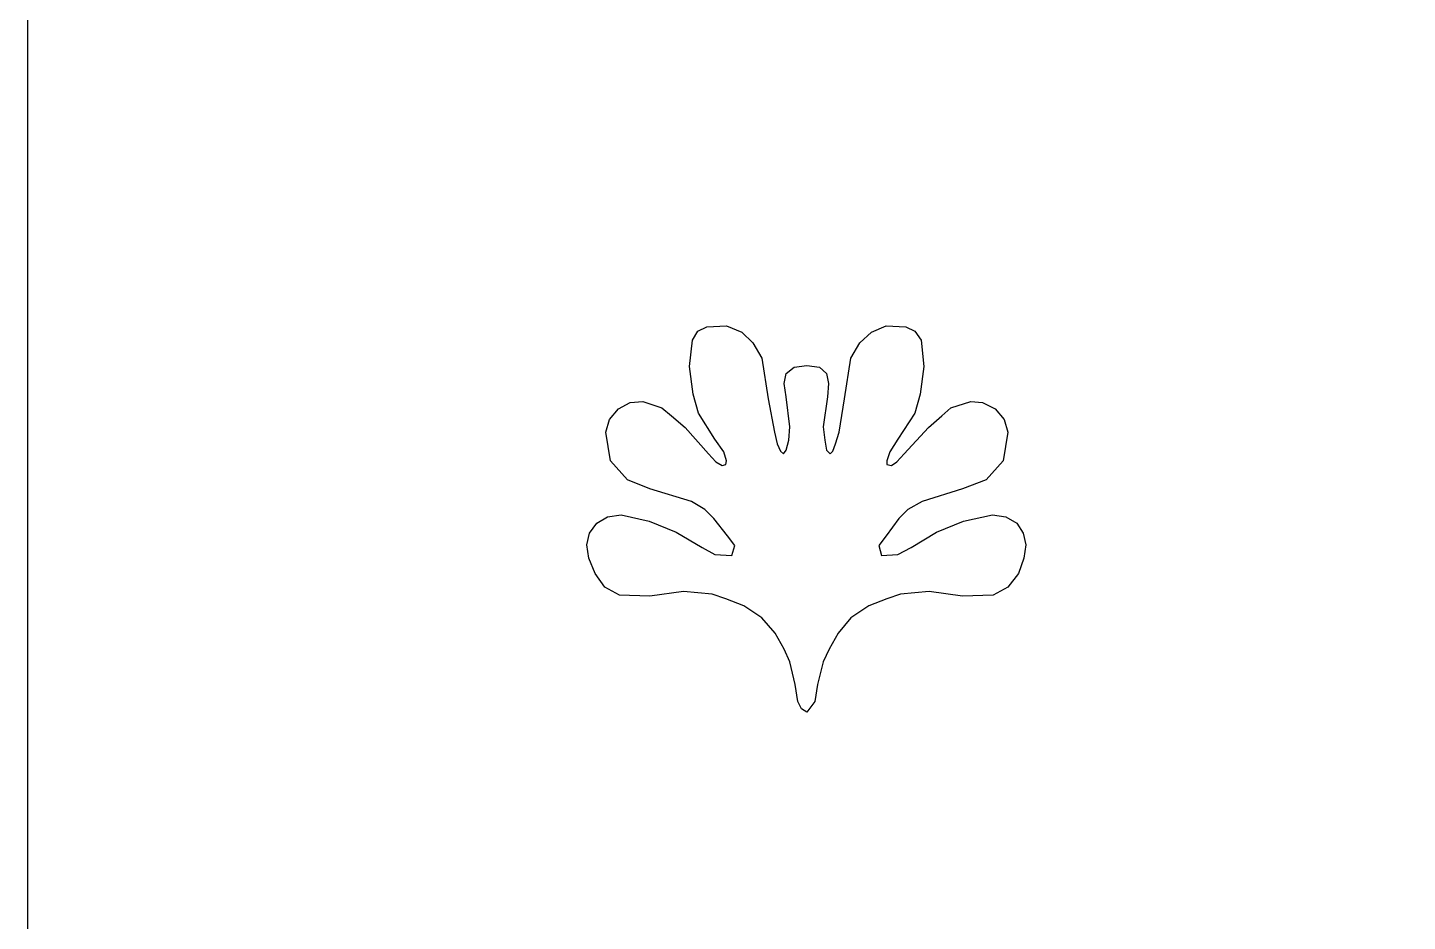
# Model space of a CAD drawing. Header units: centimetres. Extents: x -20.1 to -13.7, y -3.2 to 9.
# Drawn here: x -20.056 to -16.87, y 0.831 to 2.895 of the extents above; entities that cross this region are included whole.
import ezdxf

# ---------------------------------------------------------------- set-up
doc = ezdxf.new("R2010")
doc.units = ezdxf.units.CM
doc.header["$MEASUREMENT"] = 0
doc.layers.add('layer 1', color=7, linetype='Continuous')

msp = doc.modelspace()

# ---------------------------------------------------------------- linework, layer by layer
at = {"layer": 'layer 1', "color": 250}
for points, knots in [([(-20.05563, -3.2112), (-20.05563, -3.2112), (-20.05563, 9.00077), (-20.05563, 9.00077), (-20.05563, 9.00077), (-20.05563, 9.00077), (-13.68419, 9.00077), (-13.68419, 9.00077), (-13.68419, 9.00077), (-13.68419, 9.00077), (-13.68419, -3.2112), (-13.68419, -3.2112), (-13.68419, -3.2112), (-13.68419, -3.2112), (-20.05563, -3.2112), (-20.05563, -3.2112)], [0, 0, 0, 0, 0.2, 0.2, 0.2, 0.2, 0.4, 0.4, 0.4, 0.4, 0.6, 0.6, 0.6, 0.6, 1, 1, 1, 1]), ([(-18.25663, 1.31347), (-18.25663, 1.31347), (-18.23792, 1.33842), (-18.23792, 1.33842), (-18.23792, 1.33842), (-18.23792, 1.33842), (-18.23165, 1.37797), (-18.23165, 1.37797), (-18.23165, 1.37797), (-18.23165, 1.37797), (-18.21918, 1.42999), (-18.21918, 1.42999), (-18.21918, 1.42999), (-18.21918, 1.42999), (-18.20461, 1.45911), (-18.20461, 1.45911), (-18.20461, 1.45911), (-18.20461, 1.45911), (-18.18381, 1.49657), (-18.18381, 1.49657), (-18.18381, 1.49657), (-18.18381, 1.49657), (-18.15468, 1.53194), (-18.15468, 1.53194), (-18.15468, 1.53194), (-18.15468, 1.53194), (-18.11308, 1.55897), (-18.11308, 1.55897), (-18.11308, 1.55897), (-18.11308, 1.55897), (-18.07147, 1.57563), (-18.07147, 1.57563), (-18.07147, 1.57563), (-18.07147, 1.57563), (-18.04026, 1.58602), (-18.04026, 1.58602), (-18.04026, 1.58602), (-18.04026, 1.58602), (-17.9737, 1.59228), (-17.9737, 1.59228), (-17.9737, 1.59228), (-17.9737, 1.59228), (-17.89674, 1.58187), (-17.89674, 1.58187), (-17.89674, 1.58187), (-17.89674, 1.58187), (-17.826, 1.58396), (-17.826, 1.58396), (-17.826, 1.58396), (-17.826, 1.58396), (-17.7927, 1.60267), (-17.7927, 1.60267), (-17.7927, 1.60267), (-17.7927, 1.60267), (-17.76775, 1.63389), (-17.76775, 1.63389), (-17.76775, 1.63389), (-17.76775, 1.63389), (-17.75524, 1.66925), (-17.75524, 1.66925), (-17.75524, 1.66925), (-17.75524, 1.66925), (-17.75109, 1.70047), (-17.75109, 1.70047), (-17.75109, 1.70047), (-17.75109, 1.70047), (-17.75733, 1.72751), (-17.75733, 1.72751), (-17.75733, 1.72751), (-17.75733, 1.72751), (-17.77189, 1.7504), (-17.77189, 1.7504), (-17.77189, 1.7504), (-17.77189, 1.7504), (-17.79687, 1.76497), (-17.79687, 1.76497), (-17.79687, 1.76497), (-17.79687, 1.76497), (-17.82806, 1.76914), (-17.82806, 1.76914), (-17.82806, 1.76914), (-17.82806, 1.76914), (-17.89464, 1.75458), (-17.89464, 1.75458), (-17.89464, 1.75458), (-17.89464, 1.75458), (-17.95705, 1.7296), (-17.95705, 1.7296), (-17.95705, 1.7296), (-17.95705, 1.7296), (-18.01531, 1.69424), (-18.01531, 1.69424), (-18.01531, 1.69424), (-18.01531, 1.69424), (-18.04653, 1.67758), (-18.04653, 1.67758), (-18.04653, 1.67758), (-18.04653, 1.67758), (-18.08395, 1.67549), (-18.08395, 1.67549), (-18.08395, 1.67549), (-18.08395, 1.67549), (-18.09019, 1.69838), (-18.09019, 1.69838), (-18.09019, 1.69838), (-18.09019, 1.69838), (-18.07357, 1.72127), (-18.07357, 1.72127), (-18.07357, 1.72127), (-18.07357, 1.72127), (-18.04444, 1.76082), (-18.04444, 1.76082), (-18.04444, 1.76082), (-18.04444, 1.76082), (-18.02364, 1.78162), (-18.02364, 1.78162), (-18.02364, 1.78162), (-18.02364, 1.78162), (-17.99033, 1.80033), (-17.99033, 1.80033), (-17.99033, 1.80033), (-17.99033, 1.80033), (-17.89674, 1.82946), (-17.89674, 1.82946), (-17.89674, 1.82946), (-17.89674, 1.82946), (-17.84263, 1.85029), (-17.84263, 1.85029), (-17.84263, 1.85029), (-17.84263, 1.85029), (-17.80311, 1.89399), (-17.80311, 1.89399), (-17.80311, 1.89399), (-17.80311, 1.89399), (-17.7927, 1.96054), (-17.7927, 1.96054), (-17.7927, 1.96054), (-17.7927, 1.96054), (-17.80102, 1.9897), (-17.80102, 1.9897), (-17.80102, 1.9897), (-17.80102, 1.9897), (-17.82182, 2.01464), (-17.82182, 2.01464), (-17.82182, 2.01464), (-17.82182, 2.01464), (-17.85095, 2.02921), (-17.85095, 2.02921), (-17.85095, 2.02921), (-17.85095, 2.02921), (-17.87799, 2.0313), (-17.87799, 2.0313), (-17.87799, 2.0313), (-17.87799, 2.0313), (-17.92378, 2.01674), (-17.92378, 2.01674), (-17.92378, 2.01674), (-17.92378, 2.01674), (-17.94458, 1.99799), (-17.94458, 1.99799), (-17.94458, 1.99799), (-17.94458, 1.99799), (-17.97577, 1.97096), (-17.97577, 1.97096), (-17.97577, 1.97096), (-17.97577, 1.97096), (-18.03196, 1.91061), (-18.03196, 1.91061), (-18.03196, 1.91061), (-18.03196, 1.91061), (-18.04858, 1.89189), (-18.04858, 1.89189), (-18.04858, 1.89189), (-18.04858, 1.89189), (-18.06106, 1.88357), (-18.06106, 1.88357), (-18.06106, 1.88357), (-18.06106, 1.88357), (-18.07147, 1.88566), (-18.07147, 1.88566), (-18.07147, 1.88566), (-18.07147, 1.88566), (-18.07147, 1.89399), (-18.07147, 1.89399), (-18.07147, 1.89399), (-18.07147, 1.89399), (-18.06524, 1.91479), (-18.06524, 1.91479), (-18.06524, 1.91479), (-18.06524, 1.91479), (-18.04653, 1.94391), (-18.04653, 1.94391), (-18.04653, 1.94391), (-18.04653, 1.94391), (-18.00698, 2.00426), (-18.00698, 2.00426), (-18.00698, 2.00426), (-18.00698, 2.00426), (-17.99451, 2.04796), (-17.99451, 2.04796), (-17.99451, 2.04796), (-17.99451, 2.04796), (-17.98618, 2.11245), (-17.98618, 2.11245), (-17.98618, 2.11245), (-17.98618, 2.11245), (-17.99242, 2.1728), (-17.99242, 2.1728), (-17.99242, 2.1728), (-17.99242, 2.1728), (-18.00698, 2.1936), (-18.00698, 2.1936), (-18.00698, 2.1936), (-18.00698, 2.1936), (-18.02778, 2.20398), (-18.02778, 2.20398), (-18.02778, 2.20398), (-18.02778, 2.20398), (-18.07357, 2.20607), (-18.07357, 2.20607), (-18.07357, 2.20607), (-18.07357, 2.20607), (-18.10685, 2.1915), (-18.10685, 2.1915), (-18.10685, 2.1915), (-18.10685, 2.1915), (-18.13388, 2.16653), (-18.13388, 2.16653), (-18.13388, 2.16653), (-18.13388, 2.16653), (-18.15468, 2.13116), (-18.15468, 2.13116), (-18.15468, 2.13116), (-18.15468, 2.13116), (-18.16925, 2.03754), (-18.16925, 2.03754), (-18.16925, 2.03754), (-18.16925, 2.03754), (-18.18175, 1.96054), (-18.18175, 1.96054), (-18.18175, 1.96054), (-18.18175, 1.96054), (-18.19005, 1.9335), (-18.19005, 1.9335), (-18.19005, 1.9335), (-18.19005, 1.9335), (-18.19628, 1.91685), (-18.19628, 1.91685), (-18.19628, 1.91685), (-18.19628, 1.91685), (-18.20255, 1.91061), (-18.20255, 1.91061), (-18.20255, 1.91061), (-18.20255, 1.91061), (-18.21085, 1.91894), (-18.21085, 1.91894), (-18.21085, 1.91894), (-18.21085, 1.91894), (-18.21503, 1.94183), (-18.21503, 1.94183), (-18.21503, 1.94183), (-18.21503, 1.94183), (-18.21918, 1.97305), (-18.21918, 1.97305), (-18.21918, 1.97305), (-18.21918, 1.97305), (-18.20879, 2.04169), (-18.20879, 2.04169), (-18.20879, 2.04169), (-18.20879, 2.04169), (-18.2067, 2.07291), (-18.2067, 2.07291), (-18.2067, 2.07291), (-18.2067, 2.07291), (-18.21085, 2.0958), (-18.21085, 2.0958), (-18.21085, 2.0958), (-18.21085, 2.0958), (-18.2275, 2.11036), (-18.2275, 2.11036), (-18.2275, 2.11036), (-18.2275, 2.11036), (-18.25663, 2.11454), (-18.25663, 2.11454), (-18.25663, 2.11454), (-18.25663, 2.11454), (-18.28576, 2.11036), (-18.28576, 2.11036), (-18.28576, 2.11036), (-18.28576, 2.11036), (-18.30447, 2.0958), (-18.30447, 2.0958), (-18.30447, 2.0958), (-18.30447, 2.0958), (-18.30865, 2.07291), (-18.30865, 2.07291), (-18.30865, 2.07291), (-18.30865, 2.07291), (-18.30447, 2.04169), (-18.30447, 2.04169), (-18.30447, 2.04169), (-18.30447, 2.04169), (-18.29614, 1.97305), (-18.29614, 1.97305), (-18.29614, 1.97305), (-18.29614, 1.97305), (-18.29824, 1.94183), (-18.29824, 1.94183), (-18.29824, 1.94183), (-18.29824, 1.94183), (-18.30447, 1.91894), (-18.30447, 1.91894), (-18.30447, 1.91894), (-18.30447, 1.91894), (-18.31071, 1.91061), (-18.31071, 1.91061), (-18.31071, 1.91061), (-18.31071, 1.91061), (-18.31695, 1.91685), (-18.31695, 1.91685), (-18.31695, 1.91685), (-18.31695, 1.91685), (-18.32528, 1.9335), (-18.32528, 1.9335), (-18.32528, 1.9335), (-18.32528, 1.9335), (-18.33152, 1.96054), (-18.33152, 1.96054), (-18.33152, 1.96054), (-18.33152, 1.96054), (-18.34608, 2.03754), (-18.34608, 2.03754), (-18.34608, 2.03754), (-18.34608, 2.03754), (-18.36064, 2.13116), (-18.36064, 2.13116), (-18.36064, 2.13116), (-18.36064, 2.13116), (-18.38144, 2.16653), (-18.38144, 2.16653), (-18.38144, 2.16653), (-18.38144, 2.16653), (-18.40642, 2.1915), (-18.40642, 2.1915), (-18.40642, 2.1915), (-18.40642, 2.1915), (-18.44179, 2.20607), (-18.44179, 2.20607), (-18.44179, 2.20607), (-18.44179, 2.20607), (-18.48757, 2.20398), (-18.48757, 2.20398), (-18.48757, 2.20398), (-18.48757, 2.20398), (-18.50838, 2.1936), (-18.50838, 2.1936), (-18.50838, 2.1936), (-18.50838, 2.1936), (-18.52085, 2.1728), (-18.52085, 2.1728), (-18.52085, 2.1728), (-18.52085, 2.1728), (-18.52708, 2.11245), (-18.52708, 2.11245), (-18.52708, 2.11245), (-18.52708, 2.11245), (-18.51876, 2.04796), (-18.51876, 2.04796), (-18.51876, 2.04796), (-18.51876, 2.04796), (-18.50628, 2.00426), (-18.50628, 2.00426), (-18.50628, 2.00426), (-18.50628, 2.00426), (-18.46883, 1.94391), (-18.46883, 1.94391), (-18.46883, 1.94391), (-18.46883, 1.94391), (-18.44803, 1.91479), (-18.44803, 1.91479), (-18.44803, 1.91479), (-18.44803, 1.91479), (-18.44179, 1.89399), (-18.44179, 1.89399), (-18.44179, 1.89399), (-18.44179, 1.89399), (-18.44388, 1.88566), (-18.44388, 1.88566), (-18.44388, 1.88566), (-18.44388, 1.88566), (-18.45218, 1.88357), (-18.45218, 1.88357), (-18.45218, 1.88357), (-18.45218, 1.88357), (-18.46674, 1.89189), (-18.46674, 1.89189), (-18.46674, 1.89189), (-18.46674, 1.89189), (-18.4834, 1.91061), (-18.4834, 1.91061), (-18.4834, 1.91061), (-18.4834, 1.91061), (-18.53747, 1.97096), (-18.53747, 1.97096), (-18.53747, 1.97096), (-18.53747, 1.97096), (-18.56869, 1.99799), (-18.56869, 1.99799), (-18.56869, 1.99799), (-18.56869, 1.99799), (-18.59158, 2.01674), (-18.59158, 2.01674), (-18.59158, 2.01674), (-18.59158, 2.01674), (-18.63527, 2.0313), (-18.63527, 2.0313), (-18.63527, 2.0313), (-18.63527, 2.0313), (-18.6644, 2.02921), (-18.6644, 2.02921), (-18.6644, 2.02921), (-18.6644, 2.02921), (-18.69144, 2.01464), (-18.69144, 2.01464), (-18.69144, 2.01464), (-18.69144, 2.01464), (-18.71224, 1.9897), (-18.71224, 1.9897), (-18.71224, 1.9897), (-18.71224, 1.9897), (-18.72057, 1.96054), (-18.72057, 1.96054), (-18.72057, 1.96054), (-18.72057, 1.96054), (-18.71015, 1.89399), (-18.71015, 1.89399), (-18.71015, 1.89399), (-18.71015, 1.89399), (-18.67064, 1.85029), (-18.67064, 1.85029), (-18.67064, 1.85029), (-18.67064, 1.85029), (-18.61862, 1.82946), (-18.61862, 1.82946), (-18.61862, 1.82946), (-18.61862, 1.82946), (-18.52294, 1.80033), (-18.52294, 1.80033), (-18.52294, 1.80033), (-18.52294, 1.80033), (-18.49172, 1.78162), (-18.49172, 1.78162), (-18.49172, 1.78162), (-18.49172, 1.78162), (-18.47092, 1.76082), (-18.47092, 1.76082), (-18.47092, 1.76082), (-18.47092, 1.76082), (-18.4397, 1.72127), (-18.4397, 1.72127), (-18.4397, 1.72127), (-18.4397, 1.72127), (-18.42308, 1.69838), (-18.42308, 1.69838), (-18.42308, 1.69838), (-18.42308, 1.69838), (-18.42932, 1.67549), (-18.42932, 1.67549), (-18.42932, 1.67549), (-18.42932, 1.67549), (-18.46883, 1.67758), (-18.46883, 1.67758), (-18.46883, 1.67758), (-18.46883, 1.67758), (-18.49795, 1.69424), (-18.49795, 1.69424), (-18.49795, 1.69424), (-18.49795, 1.69424), (-18.5583, 1.7296), (-18.5583, 1.7296), (-18.5583, 1.7296), (-18.5583, 1.7296), (-18.62071, 1.75458), (-18.62071, 1.75458), (-18.62071, 1.75458), (-18.62071, 1.75458), (-18.68521, 1.76914), (-18.68521, 1.76914), (-18.68521, 1.76914), (-18.68521, 1.76914), (-18.71639, 1.76497), (-18.71639, 1.76497), (-18.71639, 1.76497), (-18.71639, 1.76497), (-18.74137, 1.7504), (-18.74137, 1.7504), (-18.74137, 1.7504), (-18.74137, 1.7504), (-18.75799, 1.72751), (-18.75799, 1.72751), (-18.75799, 1.72751), (-18.75799, 1.72751), (-18.76426, 1.70047), (-18.76426, 1.70047), (-18.76426, 1.70047), (-18.76426, 1.70047), (-18.76008, 1.66925), (-18.76008, 1.66925), (-18.76008, 1.66925), (-18.76008, 1.66925), (-18.74552, 1.63389), (-18.74552, 1.63389), (-18.74552, 1.63389), (-18.74552, 1.63389), (-18.72263, 1.60267), (-18.72263, 1.60267), (-18.72263, 1.60267), (-18.72263, 1.60267), (-18.68935, 1.58396), (-18.68935, 1.58396), (-18.68935, 1.58396), (-18.68935, 1.58396), (-18.61862, 1.58187), (-18.61862, 1.58187), (-18.61862, 1.58187), (-18.61862, 1.58187), (-18.54165, 1.59228), (-18.54165, 1.59228), (-18.54165, 1.59228), (-18.54165, 1.59228), (-18.47507, 1.58602), (-18.47507, 1.58602), (-18.47507, 1.58602), (-18.47507, 1.58602), (-18.44388, 1.57563), (-18.44388, 1.57563), (-18.44388, 1.57563), (-18.44388, 1.57563), (-18.40228, 1.55897), (-18.40228, 1.55897), (-18.40228, 1.55897), (-18.40228, 1.55897), (-18.36064, 1.53194), (-18.36064, 1.53194), (-18.36064, 1.53194), (-18.36064, 1.53194), (-18.32945, 1.49657), (-18.32945, 1.49657), (-18.32945, 1.49657), (-18.32945, 1.49657), (-18.30865, 1.45911), (-18.30865, 1.45911), (-18.30865, 1.45911), (-18.30865, 1.45911), (-18.29614, 1.42999), (-18.29614, 1.42999), (-18.29614, 1.42999), (-18.29614, 1.42999), (-18.28368, 1.37797), (-18.28368, 1.37797), (-18.28368, 1.37797), (-18.28368, 1.37797), (-18.27744, 1.33842), (-18.27744, 1.33842), (-18.27744, 1.33842), (-18.27744, 1.33842), (-18.26911, 1.32177), (-18.26911, 1.32177), (-18.26911, 1.32177), (-18.26911, 1.32177), (-18.25663, 1.31347), (-18.25663, 1.31347)], [0, 0, 0, 0, 0.0069444, 0.0069444, 0.0069444, 0.0069444, 0.0138889, 0.0138889, 0.0138889, 0.0138889, 0.0208333, 0.0208333, 0.0208333, 0.0208333, 0.0277778, 0.0277778, 0.0277778, 0.0277778, 0.0347222, 0.0347222, 0.0347222, 0.0347222, 0.0416667, 0.0416667, 0.0416667, 0.0416667, 0.0486111, 0.0486111, 0.0486111, 0.0486111, 0.0555556, 0.0555556, 0.0555556, 0.0555556, 0.0625, 0.0625, 0.0625, 0.0625, 0.0694444, 0.0694444, 0.0694444, 0.0694444, 0.0763889, 0.0763889, 0.0763889, 0.0763889, 0.0833333, 0.0833333, 0.0833333, 0.0833333, 0.0902778, 0.0902778, 0.0902778, 0.0902778, 0.0972222, 0.0972222, 0.0972222, 0.0972222, 0.1041667, 0.1041667, 0.1041667, 0.1041667, 0.1111111, 0.1111111, 0.1111111, 0.1111111, 0.1180556, 0.1180556, 0.1180556, 0.1180556, 0.125, 0.125, 0.125, 0.125, 0.1319444, 0.1319444, 0.1319444, 0.1319444, 0.1388889, 0.1388889, 0.1388889, 0.1388889, 0.1458333, 0.1458333, 0.1458333, 0.1458333, 0.1527778, 0.1527778, 0.1527778, 0.1527778, 0.1597222, 0.1597222, 0.1597222, 0.1597222, 0.1666667, 0.1666667, 0.1666667, 0.1666667, 0.1736111, 0.1736111, 0.1736111, 0.1736111, 0.1805556, 0.1805556, 0.1805556, 0.1805556, 0.1875, 0.1875, 0.1875, 0.1875, 0.1944444, 0.1944444, 0.1944444, 0.1944444, 0.2013889, 0.2013889, 0.2013889, 0.2013889, 0.2083333, 0.2083333, 0.2083333, 0.2083333, 0.2152778, 0.2152778, 0.2152778, 0.2152778, 0.2222222, 0.2222222, 0.2222222, 0.2222222, 0.2291667, 0.2291667, 0.2291667, 0.2291667, 0.2361111, 0.2361111, 0.2361111, 0.2361111, 0.2430556, 0.2430556, 0.2430556, 0.2430556, 0.25, 0.25, 0.25, 0.25, 0.2569444, 0.2569444, 0.2569444, 0.2569444, 0.2638889, 0.2638889, 0.2638889, 0.2638889, 0.2708333, 0.2708333, 0.2708333, 0.2708333, 0.2777778, 0.2777778, 0.2777778, 0.2777778, 0.2847222, 0.2847222, 0.2847222, 0.2847222, 0.2916667, 0.2916667, 0.2916667, 0.2916667, 0.2986111, 0.2986111, 0.2986111, 0.2986111, 0.3055556, 0.3055556, 0.3055556, 0.3055556, 0.3125, 0.3125, 0.3125, 0.3125, 0.3194444, 0.3194444, 0.3194444, 0.3194444, 0.3263889, 0.3263889, 0.3263889, 0.3263889, 0.3333333, 0.3333333, 0.3333333, 0.3333333, 0.3402778, 0.3402778, 0.3402778, 0.3402778, 0.3472222, 0.3472222, 0.3472222, 0.3472222, 0.3541667, 0.3541667, 0.3541667, 0.3541667, 0.3611111, 0.3611111, 0.3611111, 0.3611111, 0.3680556, 0.3680556, 0.3680556, 0.3680556, 0.375, 0.375, 0.375, 0.375, 0.3819444, 0.3819444, 0.3819444, 0.3819444, 0.3888889, 0.3888889, 0.3888889, 0.3888889, 0.3958333, 0.3958333, 0.3958333, 0.3958333, 0.4027778, 0.4027778, 0.4027778, 0.4027778, 0.4097222, 0.4097222, 0.4097222, 0.4097222, 0.4166667, 0.4166667, 0.4166667, 0.4166667, 0.4236111, 0.4236111, 0.4236111, 0.4236111, 0.4305556, 0.4305556, 0.4305556, 0.4305556, 0.4375, 0.4375, 0.4375, 0.4375, 0.4444444, 0.4444444, 0.4444444, 0.4444444, 0.4513889, 0.4513889, 0.4513889, 0.4513889, 0.4583333, 0.4583333, 0.4583333, 0.4583333, 0.4652778, 0.4652778, 0.4652778, 0.4652778, 0.4722222, 0.4722222, 0.4722222, 0.4722222, 0.4791667, 0.4791667, 0.4791667, 0.4791667, 0.4861111, 0.4861111, 0.4861111, 0.4861111, 0.4930556, 0.4930556, 0.4930556, 0.4930556, 0.5, 0.5, 0.5, 0.5, 0.5069444, 0.5069444, 0.5069444, 0.5069444, 0.5138889, 0.5138889, 0.5138889, 0.5138889, 0.5208333, 0.5208333, 0.5208333, 0.5208333, 0.5277778, 0.5277778, 0.5277778, 0.5277778, 0.5347222, 0.5347222, 0.5347222, 0.5347222, 0.5416667, 0.5416667, 0.5416667, 0.5416667, 0.5486111, 0.5486111, 0.5486111, 0.5486111, 0.5555556, 0.5555556, 0.5555556, 0.5555556, 0.5625, 0.5625, 0.5625, 0.5625, 0.5694444, 0.5694444, 0.5694444, 0.5694444, 0.5763889, 0.5763889, 0.5763889, 0.5763889, 0.5833333, 0.5833333, 0.5833333, 0.5833333, 0.5902778, 0.5902778, 0.5902778, 0.5902778, 0.5972222, 0.5972222, 0.5972222, 0.5972222, 0.6041667, 0.6041667, 0.6041667, 0.6041667, 0.6111111, 0.6111111, 0.6111111, 0.6111111, 0.6180556, 0.6180556, 0.6180556, 0.6180556, 0.625, 0.625, 0.625, 0.625, 0.6319444, 0.6319444, 0.6319444, 0.6319444, 0.6388889, 0.6388889, 0.6388889, 0.6388889, 0.6458333, 0.6458333, 0.6458333, 0.6458333, 0.6527778, 0.6527778, 0.6527778, 0.6527778, 0.6597222, 0.6597222, 0.6597222, 0.6597222, 0.6666667, 0.6666667, 0.6666667, 0.6666667, 0.6736111, 0.6736111, 0.6736111, 0.6736111, 0.6805556, 0.6805556, 0.6805556, 0.6805556, 0.6875, 0.6875, 0.6875, 0.6875, 0.6944444, 0.6944444, 0.6944444, 0.6944444, 0.7013889, 0.7013889, 0.7013889, 0.7013889, 0.7083333, 0.7083333, 0.7083333, 0.7083333, 0.7152778, 0.7152778, 0.7152778, 0.7152778, 0.7222222, 0.7222222, 0.7222222, 0.7222222, 0.7291667, 0.7291667, 0.7291667, 0.7291667, 0.7361111, 0.7361111, 0.7361111, 0.7361111, 0.7430556, 0.7430556, 0.7430556, 0.7430556, 0.75, 0.75, 0.75, 0.75, 0.7569444, 0.7569444, 0.7569444, 0.7569444, 0.7638889, 0.7638889, 0.7638889, 0.7638889, 0.7708333, 0.7708333, 0.7708333, 0.7708333, 0.7777778, 0.7777778, 0.7777778, 0.7777778, 0.7847222, 0.7847222, 0.7847222, 0.7847222, 0.7916667, 0.7916667, 0.7916667, 0.7916667, 0.7986111, 0.7986111, 0.7986111, 0.7986111, 0.8055556, 0.8055556, 0.8055556, 0.8055556, 0.8125, 0.8125, 0.8125, 0.8125, 0.8194444, 0.8194444, 0.8194444, 0.8194444, 0.8263889, 0.8263889, 0.8263889, 0.8263889, 0.8333333, 0.8333333, 0.8333333, 0.8333333, 0.8402778, 0.8402778, 0.8402778, 0.8402778, 0.8472222, 0.8472222, 0.8472222, 0.8472222, 0.8541667, 0.8541667, 0.8541667, 0.8541667, 0.8611111, 0.8611111, 0.8611111, 0.8611111, 0.8680556, 0.8680556, 0.8680556, 0.8680556, 0.875, 0.875, 0.875, 0.875, 0.8819444, 0.8819444, 0.8819444, 0.8819444, 0.8888889, 0.8888889, 0.8888889, 0.8888889, 0.8958333, 0.8958333, 0.8958333, 0.8958333, 0.9027778, 0.9027778, 0.9027778, 0.9027778, 0.9097222, 0.9097222, 0.9097222, 0.9097222, 0.9166667, 0.9166667, 0.9166667, 0.9166667, 0.9236111, 0.9236111, 0.9236111, 0.9236111, 0.9305556, 0.9305556, 0.9305556, 0.9305556, 0.9375, 0.9375, 0.9375, 0.9375, 0.9444444, 0.9444444, 0.9444444, 0.9444444, 0.9513889, 0.9513889, 0.9513889, 0.9513889, 0.9583333, 0.9583333, 0.9583333, 0.9583333, 0.9652778, 0.9652778, 0.9652778, 0.9652778, 0.9722222, 0.9722222, 0.9722222, 0.9722222, 0.9791667, 0.9791667, 0.9791667, 0.9791667, 0.9861111, 0.9861111, 0.9861111, 0.9861111, 1, 1, 1, 1])]:
    msp.add_open_spline(points, degree=3, knots=knots, dxfattribs=at)

doc.saveas('drawing.dxf')
